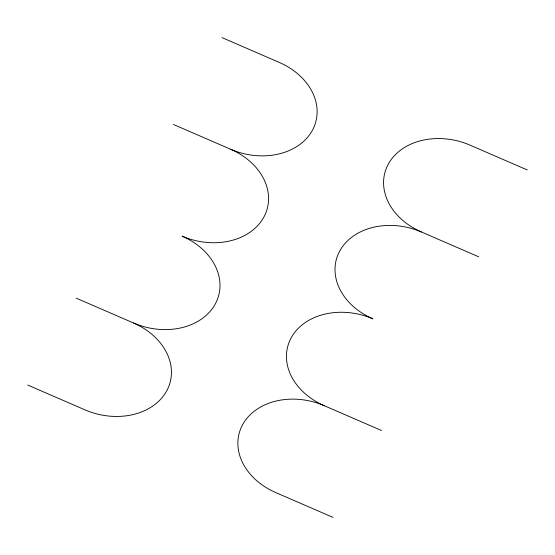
<?xml version="1.0" encoding="UTF-8"?>
<svg xmlns="http://www.w3.org/2000/svg" width="555" height="555" viewBox="0 0 555 555"><rect width="100%" height="100%" fill="white"/><g stroke="black" fill="none" stroke-linecap="round" stroke-linejoin="round"><path stroke-width="0.83" d="M222.014 37.608L279.248 62.424A62.902 49.09 14.1 0 1 312.194 130.668A62.902 49.09 14.1 0 1 230.672 149.281L173.444 124.473M527.25 169.948L470.016 145.132A62.902 49.09 14.1 0 0 388.507 163.753A62.902 49.09 14.1 0 0 421.446 231.99L478.688 256.805M76.312 298.195L133.547 323.003A62.902 49.09 14.1 0 0 215.062 304.39A62.902 49.09 14.1 0 0 182.109 236.146A62.902 49.09 14.1 0 0 263.625 217.525A62.902 49.09 14.1 0 0 230.672 149.281M381.556 430.527L324.321 405.719A62.902 49.09 14.1 0 0 242.812 424.332A62.902 49.09 14.1 0 0 275.752 492.569L332.986 517.392M27.75 385.052L84.984 409.867A62.902 49.09 14.1 0 0 166.5 391.247A62.902 49.09 14.1 0 0 133.54 323.003M421.446 231.997A62.902 49.09 14.1 0 0 339.944 250.617A62.902 49.09 14.1 0 0 372.884 318.848A62.902 49.09 14.1 0 0 291.375 337.475A62.902 49.09 14.1 0 0 324.314 405.712"/></g></svg>
